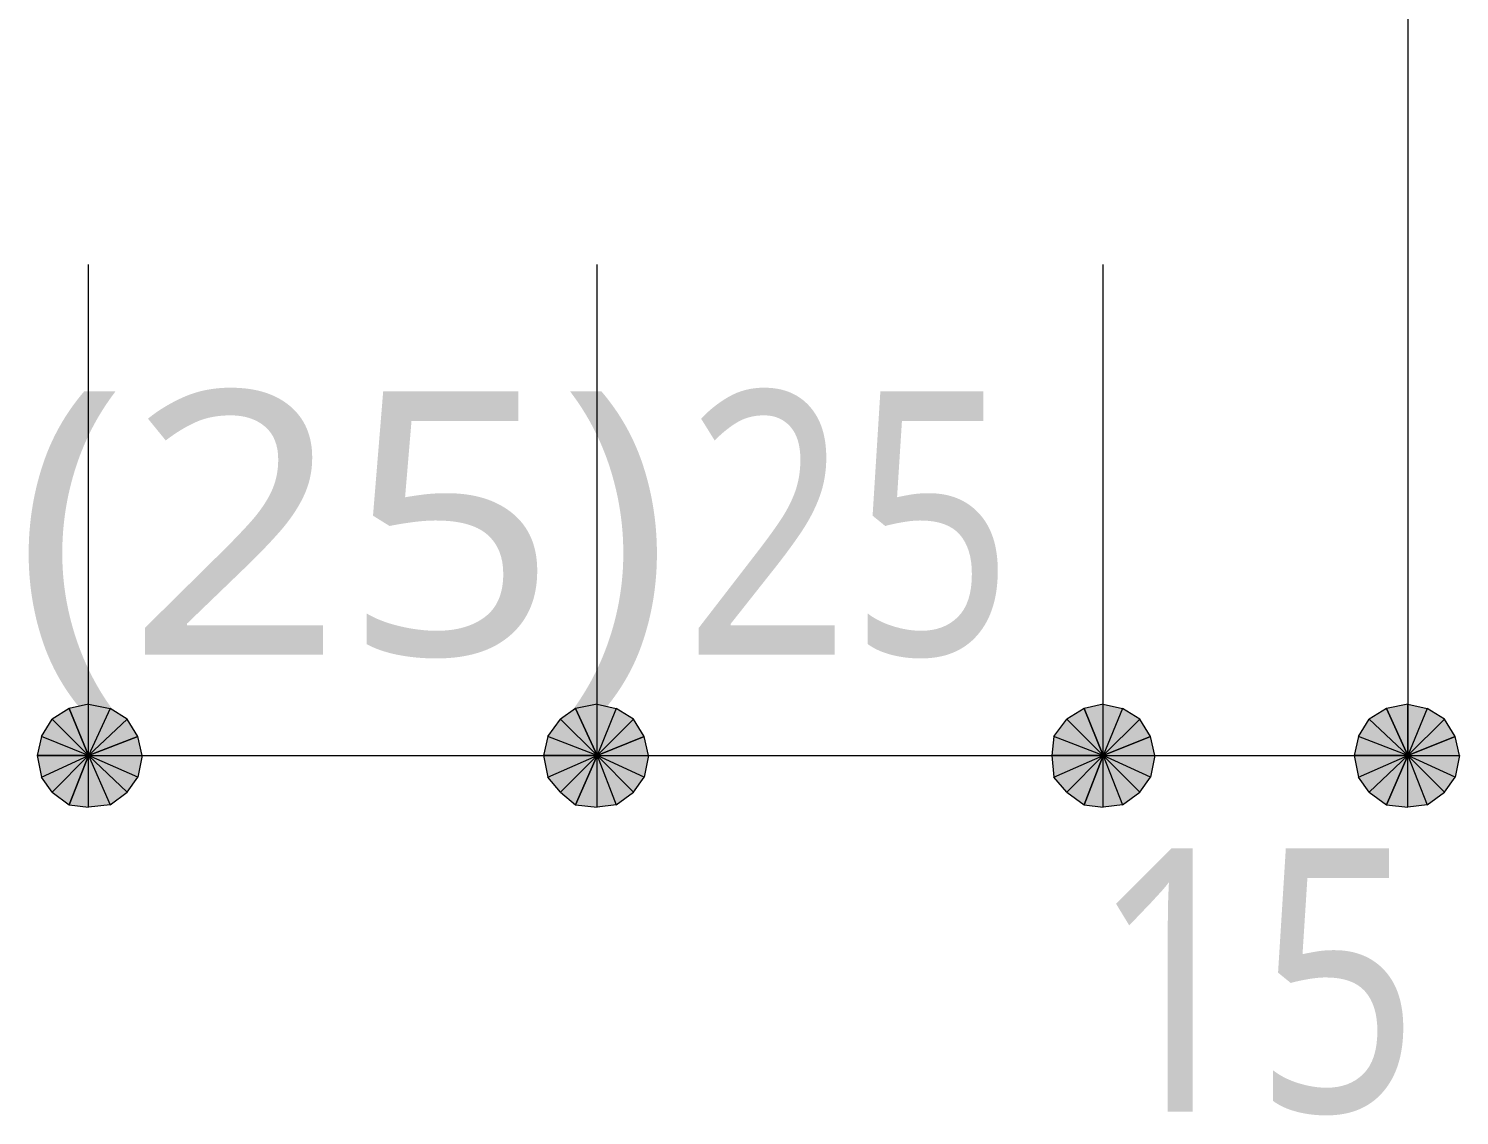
# Model space of a CAD drawing. Header units: millimetres. Extents: x 0 to 420, y 0 to 297.
# Drawn here: x 68.67 to 82.78, y 197.22 to 207.94 of the extents above; entities that cross this region are included whole.
import ezdxf
from ezdxf.enums import TextEntityAlignment as Align

# ---------------------------------------------------------------- set-up
doc = ezdxf.new("R2010")
doc.units = ezdxf.units.MM
doc.styles.add('kst32b', font='NotoSansJP-Variable.ttf')

msp = doc.modelspace()

# ---------------------------------------------------------------- hatches: boundary and pattern name
h = msp.add_hatch(color=7)
h.paths.add_polyline_path([(69.067, 201.231), (68.898, 201.126), (69.257, 200.766), (69.067, 201.231)])
h.paths.add_polyline_path([(68.898, 201.126), (69.257, 200.766), (68.792, 200.956), (68.898, 201.126)])
h.paths.add_polyline_path([(69.257, 200.766), (68.792, 200.956), (68.749, 200.766), (69.257, 200.766)])
h = msp.add_hatch(color=7)
h.paths.add_polyline_path([(69.638, 201.126), (69.469, 201.231), (69.257, 200.766), (69.638, 201.126)])
h.paths.add_polyline_path([(69.469, 201.231), (69.257, 200.766), (69.257, 201.274), (69.469, 201.231)])
h.paths.add_polyline_path([(69.257, 200.766), (69.257, 201.274), (69.067, 201.231), (69.257, 200.766)])
h = msp.add_hatch(color=7)
h.paths.add_polyline_path([(74.062, 201.231), (73.914, 201.126), (74.274, 200.766), (74.062, 201.231)])
h.paths.add_polyline_path([(73.914, 201.126), (74.274, 200.766), (73.787, 200.956), (73.914, 201.126)])
h.paths.add_polyline_path([(74.274, 200.766), (73.787, 200.956), (73.745, 200.766), (74.274, 200.766)])
h = msp.add_hatch(color=7)
h.paths.add_polyline_path([(74.634, 201.126), (74.464, 201.231), (74.274, 200.766), (74.634, 201.126)])
h.paths.add_polyline_path([(74.464, 201.231), (74.274, 200.766), (74.274, 201.274), (74.464, 201.231)])
h.paths.add_polyline_path([(74.274, 200.766), (74.274, 201.274), (74.062, 201.231), (74.274, 200.766)])
h = msp.add_hatch(color=7)
h.paths.add_polyline_path([(79.079, 201.231), (78.909, 201.126), (79.269, 200.766), (79.079, 201.231)])
h.paths.add_polyline_path([(78.909, 201.126), (79.269, 200.766), (78.782, 200.956), (78.909, 201.126)])
h.paths.add_polyline_path([(79.269, 200.766), (78.782, 200.956), (78.761, 200.766), (79.269, 200.766)])
h = msp.add_hatch(color=7)
h.paths.add_polyline_path([(79.629, 201.126), (79.46, 201.231), (79.269, 200.766), (79.629, 201.126)])
h.paths.add_polyline_path([(79.46, 201.231), (79.269, 200.766), (79.269, 201.274), (79.46, 201.231)])
h.paths.add_polyline_path([(79.269, 200.766), (79.269, 201.274), (79.079, 201.231), (79.269, 200.766)])
h = msp.add_hatch(color=7)
h.paths.add_polyline_path([(82.063, 201.231), (81.894, 201.126), (82.275, 200.766), (82.063, 201.231)])
h.paths.add_polyline_path([(81.894, 201.126), (82.275, 200.766), (81.788, 200.956), (81.894, 201.126)])
h.paths.add_polyline_path([(82.275, 200.766), (81.788, 200.956), (81.746, 200.766), (82.275, 200.766)])
h = msp.add_hatch(color=7)
h.paths.add_polyline_path([(82.635, 201.126), (82.465, 201.231), (82.275, 200.766), (82.635, 201.126)])
h.paths.add_polyline_path([(82.465, 201.231), (82.275, 200.766), (82.275, 201.274), (82.465, 201.231)])
h.paths.add_polyline_path([(82.275, 200.766), (82.275, 201.274), (82.063, 201.231), (82.275, 200.766)])
for points in [[(69.744, 200.956), (69.638, 201.126), (69.257, 200.766), (69.744, 200.956)], [(74.74, 200.956), (74.634, 201.126), (74.274, 200.766), (74.74, 200.956)], [(79.735, 200.956), (79.629, 201.126), (79.269, 200.766), (79.735, 200.956)], [(82.741, 200.956), (82.635, 201.126), (82.275, 200.766), (82.741, 200.956)]]:
    msp.add_hatch(color=7).paths.add_polyline_path(points)
h = msp.add_hatch(color=7)
h.paths.add_polyline_path([(69.638, 200.406), (69.744, 200.554), (69.257, 200.766), (69.638, 200.406)])
h.paths.add_polyline_path([(69.744, 200.554), (69.257, 200.766), (69.787, 200.766), (69.744, 200.554)])
h.paths.add_polyline_path([(69.257, 200.766), (69.787, 200.766), (69.744, 200.956), (69.257, 200.766)])
h = msp.add_hatch(color=7)
h.paths.add_polyline_path([(74.634, 200.406), (74.74, 200.554), (74.274, 200.766), (74.634, 200.406)])
h.paths.add_polyline_path([(74.74, 200.554), (74.274, 200.766), (74.782, 200.766), (74.74, 200.554)])
h.paths.add_polyline_path([(74.274, 200.766), (74.782, 200.766), (74.74, 200.956), (74.274, 200.766)])
h = msp.add_hatch(color=7)
h.paths.add_polyline_path([(79.629, 200.406), (79.735, 200.554), (79.269, 200.766), (79.629, 200.406)])
h.paths.add_polyline_path([(79.735, 200.554), (79.269, 200.766), (79.777, 200.766), (79.735, 200.554)])
h.paths.add_polyline_path([(79.269, 200.766), (79.777, 200.766), (79.735, 200.956), (79.269, 200.766)])
h = msp.add_hatch(color=7)
h.paths.add_polyline_path([(82.635, 200.406), (82.741, 200.554), (82.275, 200.766), (82.635, 200.406)])
h.paths.add_polyline_path([(82.741, 200.554), (82.275, 200.766), (82.783, 200.766), (82.741, 200.554)])
h.paths.add_polyline_path([(82.275, 200.766), (82.783, 200.766), (82.741, 200.956), (82.275, 200.766)])
h = msp.add_hatch(color=7)
h.paths.add_polyline_path([(68.749, 200.766), (68.792, 200.554), (69.257, 200.766), (68.749, 200.766)])
h.paths.add_polyline_path([(68.792, 200.554), (69.257, 200.766), (68.898, 200.406), (68.792, 200.554)])
h.paths.add_polyline_path([(69.257, 200.766), (68.898, 200.406), (69.067, 200.279), (69.257, 200.766)])
h = msp.add_hatch(color=7)
h.paths.add_polyline_path([(69.067, 200.279), (69.257, 200.258), (69.257, 200.766), (69.067, 200.279)])
h.paths.add_polyline_path([(69.257, 200.258), (69.257, 200.766), (69.469, 200.279), (69.257, 200.258)])
h.paths.add_polyline_path([(69.257, 200.766), (69.469, 200.279), (69.638, 200.406), (69.257, 200.766)])
h = msp.add_hatch(color=7)
h.paths.add_polyline_path([(73.745, 200.766), (73.787, 200.554), (74.274, 200.766), (73.745, 200.766)])
h.paths.add_polyline_path([(73.787, 200.554), (74.274, 200.766), (73.914, 200.406), (73.787, 200.554)])
h.paths.add_polyline_path([(74.274, 200.766), (73.914, 200.406), (74.062, 200.279), (74.274, 200.766)])
h = msp.add_hatch(color=7)
h.paths.add_polyline_path([(74.062, 200.279), (74.274, 200.258), (74.274, 200.766), (74.062, 200.279)])
h.paths.add_polyline_path([(74.274, 200.258), (74.274, 200.766), (74.464, 200.279), (74.274, 200.258)])
h.paths.add_polyline_path([(74.274, 200.766), (74.464, 200.279), (74.634, 200.406), (74.274, 200.766)])
h = msp.add_hatch(color=7)
h.paths.add_polyline_path([(78.761, 200.766), (78.782, 200.554), (79.269, 200.766), (78.761, 200.766)])
h.paths.add_polyline_path([(78.782, 200.554), (79.269, 200.766), (78.909, 200.406), (78.782, 200.554)])
h.paths.add_polyline_path([(79.269, 200.766), (78.909, 200.406), (79.079, 200.279), (79.269, 200.766)])
h = msp.add_hatch(color=7)
h.paths.add_polyline_path([(79.079, 200.279), (79.269, 200.258), (79.269, 200.766), (79.079, 200.279)])
h.paths.add_polyline_path([(79.269, 200.258), (79.269, 200.766), (79.46, 200.279), (79.269, 200.258)])
h.paths.add_polyline_path([(79.269, 200.766), (79.46, 200.279), (79.629, 200.406), (79.269, 200.766)])
h = msp.add_hatch(color=7)
h.paths.add_polyline_path([(81.746, 200.766), (81.788, 200.554), (82.275, 200.766), (81.746, 200.766)])
h.paths.add_polyline_path([(81.788, 200.554), (82.275, 200.766), (81.894, 200.406), (81.788, 200.554)])
h.paths.add_polyline_path([(82.275, 200.766), (81.894, 200.406), (82.063, 200.279), (82.275, 200.766)])
h = msp.add_hatch(color=7)
h.paths.add_polyline_path([(82.063, 200.279), (82.275, 200.258), (82.275, 200.766), (82.063, 200.279)])
h.paths.add_polyline_path([(82.275, 200.258), (82.275, 200.766), (82.465, 200.279), (82.275, 200.258)])
h.paths.add_polyline_path([(82.275, 200.766), (82.465, 200.279), (82.635, 200.406), (82.275, 200.766)])

# ---------------------------------------------------------------- linework, layer by layer
at = {"lineweight": 13}
for points in [[(82.275, 213.085), (82.275, 200.766)], [(69.257, 200.766), (69.257, 205.613)], [(74.274, 200.766), (74.274, 205.613)], [(79.269, 200.766), (79.269, 205.613)], [(69.257, 200.766), (74.274, 200.766), (79.269, 200.766), (82.275, 200.766)]]:
    msp.add_lwpolyline(points, dxfattribs=at)
at = {"lineweight": 0}
for points in [[(69.067, 201.231), (68.898, 201.126), (69.257, 200.766)], [(69.257, 200.766), (69.257, 201.274), (69.067, 201.231)], [(69.469, 201.231), (69.257, 200.766), (69.257, 201.274)], [(69.638, 201.126), (69.469, 201.231), (69.257, 200.766)], [(74.062, 201.231), (73.914, 201.126), (74.274, 200.766)], [(74.274, 200.766), (74.274, 201.274), (74.062, 201.231)], [(74.464, 201.231), (74.274, 200.766), (74.274, 201.274)], [(74.634, 201.126), (74.464, 201.231), (74.274, 200.766)], [(79.079, 201.231), (78.909, 201.126), (79.269, 200.766)], [(79.269, 200.766), (79.269, 201.274), (79.079, 201.231)], [(79.46, 201.231), (79.269, 200.766), (79.269, 201.274)], [(79.629, 201.126), (79.46, 201.231), (79.269, 200.766)], [(82.063, 201.231), (81.894, 201.126), (82.275, 200.766)], [(82.275, 200.766), (82.275, 201.274), (82.063, 201.231)], [(82.465, 201.231), (82.275, 200.766), (82.275, 201.274)], [(82.635, 201.126), (82.465, 201.231), (82.275, 200.766)], [(68.898, 201.126), (69.257, 200.766), (68.792, 200.956)], [(69.744, 200.956), (69.638, 201.126), (69.257, 200.766)], [(73.914, 201.126), (74.274, 200.766), (73.787, 200.956)], [(74.74, 200.956), (74.634, 201.126), (74.274, 200.766)], [(78.909, 201.126), (79.269, 200.766), (78.782, 200.956)], [(79.735, 200.956), (79.629, 201.126), (79.269, 200.766)], [(81.894, 201.126), (82.275, 200.766), (81.788, 200.956)], [(82.741, 200.956), (82.635, 201.126), (82.275, 200.766)], [(69.257, 200.766), (68.792, 200.956), (68.749, 200.766)], [(69.257, 200.766), (69.787, 200.766), (69.744, 200.956)], [(74.274, 200.766), (73.787, 200.956), (73.745, 200.766)], [(74.274, 200.766), (74.782, 200.766), (74.74, 200.956)], [(79.269, 200.766), (78.782, 200.956), (78.761, 200.766)], [(79.269, 200.766), (79.777, 200.766), (79.735, 200.956)], [(82.275, 200.766), (81.788, 200.956), (81.746, 200.766)], [(82.275, 200.766), (82.783, 200.766), (82.741, 200.956)], [(68.749, 200.766), (68.792, 200.554), (69.257, 200.766)], [(68.792, 200.554), (69.257, 200.766), (68.898, 200.406)], [(69.257, 200.766), (68.898, 200.406), (69.067, 200.279)], [(69.067, 200.279), (69.257, 200.258), (69.257, 200.766)], [(69.257, 200.258), (69.257, 200.766), (69.469, 200.279)], [(69.257, 200.766), (69.469, 200.279), (69.638, 200.406)], [(69.638, 200.406), (69.744, 200.554), (69.257, 200.766)], [(69.744, 200.554), (69.257, 200.766), (69.787, 200.766)], [(73.745, 200.766), (73.787, 200.554), (74.274, 200.766)], [(73.787, 200.554), (74.274, 200.766), (73.914, 200.406)], [(74.274, 200.766), (73.914, 200.406), (74.062, 200.279)], [(74.062, 200.279), (74.274, 200.258), (74.274, 200.766)], [(74.274, 200.258), (74.274, 200.766), (74.464, 200.279)], [(74.274, 200.766), (74.464, 200.279), (74.634, 200.406)], [(74.634, 200.406), (74.74, 200.554), (74.274, 200.766)], [(74.74, 200.554), (74.274, 200.766), (74.782, 200.766)], [(78.761, 200.766), (78.782, 200.554), (79.269, 200.766)], [(78.782, 200.554), (79.269, 200.766), (78.909, 200.406)], [(79.269, 200.766), (78.909, 200.406), (79.079, 200.279)], [(79.079, 200.279), (79.269, 200.258), (79.269, 200.766)], [(79.269, 200.258), (79.269, 200.766), (79.46, 200.279)], [(79.269, 200.766), (79.46, 200.279), (79.629, 200.406)], [(79.629, 200.406), (79.735, 200.554), (79.269, 200.766)], [(79.735, 200.554), (79.269, 200.766), (79.777, 200.766)], [(81.746, 200.766), (81.788, 200.554), (82.275, 200.766)], [(81.788, 200.554), (82.275, 200.766), (81.894, 200.406)], [(82.275, 200.766), (81.894, 200.406), (82.063, 200.279)], [(82.063, 200.279), (82.275, 200.258), (82.275, 200.766)], [(82.275, 200.258), (82.275, 200.766), (82.465, 200.279)], [(82.275, 200.766), (82.465, 200.279), (82.635, 200.406)], [(82.635, 200.406), (82.741, 200.554), (82.275, 200.766)], [(82.741, 200.554), (82.275, 200.766), (82.783, 200.766)]]:
    msp.add_lwpolyline(points, close=True, dxfattribs=at)

# ---------------------------------------------------------------- texts
at = {"style": 'kst32b'}
for s, p, p2 in [('(25)', (68.517, 201.761), (75.014, 201.761)), ('25', (75.142, 201.761), (78.39, 201.761)), ('15', (79.142, 197.252), (82.391, 197.252))]:
    msp.add_text(s, height=2.5989, dxfattribs=at).set_placement(p, p2, align=Align.FIT)

doc.saveas('drawing.dxf')
